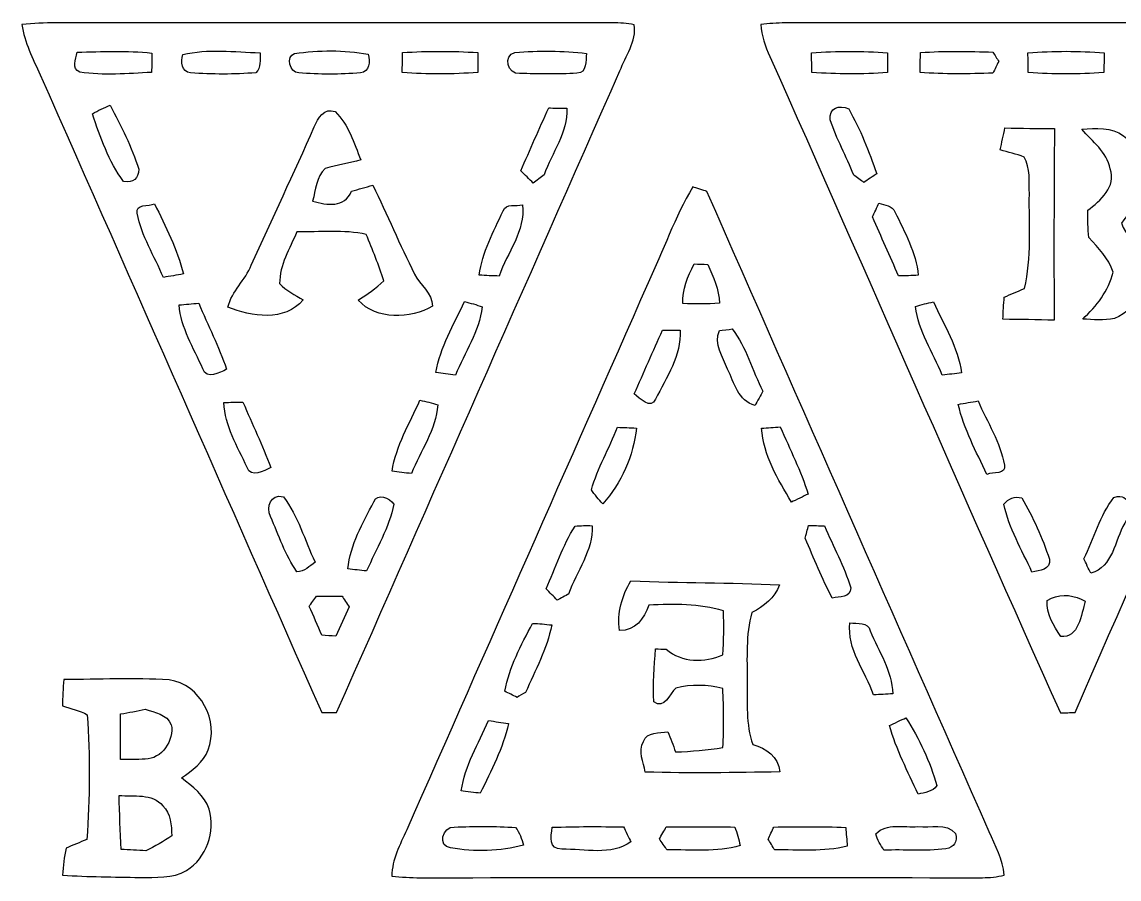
# Model space of a CAD drawing. Header units: centimetres. Extents: x -10.2 to 10.2, y -13.4 to 13.3.
# Drawn here: x -10.16 to -2.3, y 7.19 to 13.33 of the extents above; entities that cross this region are included whole.
import ezdxf

# ---------------------------------------------------------------- set-up
doc = ezdxf.new("R2010")
doc.units = ezdxf.units.CM
doc.header["$MEASUREMENT"] = 0
doc.layers.add('Camada 1', color=7, linetype='Continuous')

msp = doc.modelspace()

# ---------------------------------------------------------------- linework, layer by layer
at = {"layer": 'Camada 1', "color": 156}
for points, knots in [([(-10.15506, 13.31312), (-9.99278, 13.33146), (-9.82909, 13.32335), (-9.66611, 13.32476), (-9.66611, 13.32476), (-8.41974, 13.32512), (-7.17373, 13.32335), (-5.92737, 13.32547), (-5.92737, 13.32547), (-5.8755, 13.32476), (-5.82295, 13.32264), (-5.77179, 13.31136), (-5.77179, 13.31136), (-5.75415, 13.19106), (-5.83352, 13.0877), (-5.8748, 12.98081), (-5.8748, 12.98081), (-6.55109, 11.44869), (-7.22629, 9.91622), (-7.90257, 8.38411), (-7.90257, 8.38411), (-7.92938, 8.38411), (-7.9823, 8.38411), (-8.00911, 8.38411), (-8.00911, 8.38411), (-8.68151, 9.90635), (-9.35143, 11.42964), (-10.02382, 12.95187), (-10.02382, 12.95187), (-10.07638, 13.06865), (-10.13777, 13.18436), (-10.15506, 13.31312)], [0, 0, 0, 0, 0.1111111, 0.1111111, 0.1111111, 0.1111111, 0.2222222, 0.2222222, 0.2222222, 0.2222222, 0.3333333, 0.3333333, 0.3333333, 0.3333333, 0.4444444, 0.4444444, 0.4444444, 0.4444444, 0.5555556, 0.5555556, 0.5555556, 0.5555556, 0.6666667, 0.6666667, 0.6666667, 0.6666667, 0.7777778, 0.7777778, 0.7777778, 0.7777778, 1, 1, 1, 1]), ([(-4.86692, 13.31418), (-4.80835, 13.31912), (-4.74944, 13.3237), (-4.69018, 13.32441), (-4.69018, 13.32441), (-3.34997, 13.32476), (-2.00978, 13.32441), (-0.66957, 13.32476), (-0.66957, 13.32476), (-0.60254, 13.32441), (-0.53586, 13.31806), (-0.46955, 13.30995), (-0.46955, 13.30995), (-0.5154, 13.12298), (-0.60819, 12.95293), (-0.68367, 12.7769), (-0.68367, 12.7769), (-1.32467, 11.31181), (-1.97801, 9.85202), (-2.61584, 8.38552), (-2.61584, 8.38552), (-2.65148, 8.38411), (-2.68639, 8.3827), (-2.72167, 8.38129), (-2.72167, 8.38129), (-3.42159, 9.94515), (-4.10491, 11.51678), (-4.80024, 13.08276), (-4.80024, 13.08276), (-4.83588, 13.15543), (-4.8588, 13.2334), (-4.86692, 13.31418)], [0, 0, 0, 0, 0.1111111, 0.1111111, 0.1111111, 0.1111111, 0.2222222, 0.2222222, 0.2222222, 0.2222222, 0.3333333, 0.3333333, 0.3333333, 0.3333333, 0.4444444, 0.4444444, 0.4444444, 0.4444444, 0.5555556, 0.5555556, 0.5555556, 0.5555556, 0.6666667, 0.6666667, 0.6666667, 0.6666667, 0.7777778, 0.7777778, 0.7777778, 0.7777778, 1, 1, 1, 1]), ([(-9.76029, 13.1138), (-9.76029, 13.1138), (-9.76029, 13.1138), (-9.76029, 13.1138), (-9.76029, 13.1138), (-9.7677, 13.063), (-9.80404, 12.9995), (-9.74055, 12.97057), (-9.74055, 12.97057), (-9.57121, 12.94729), (-9.39764, 12.96069), (-9.22725, 12.97022), (-9.22725, 12.97022), (-9.22584, 13.01644), (-9.22513, 13.06265), (-9.22478, 13.10852), (-9.22478, 13.10852), (-9.40293, 13.1265), (-9.58215, 13.1205), (-9.76029, 13.1138)], [0, 0, 0, 0, 0.1666667, 0.1666667, 0.1666667, 0.1666667, 0.3333333, 0.3333333, 0.3333333, 0.3333333, 0.5, 0.5, 0.5, 0.5, 0.6666667, 0.6666667, 0.6666667, 0.6666667, 1, 1, 1, 1]), ([(-9.00429, 13.09793), (-9.00429, 13.09793), (-9.00429, 13.09793), (-9.00429, 13.09793), (-9.00429, 13.09793), (-9.0177, 13.04643), (-9.01276, 12.97375), (-8.94749, 12.96634), (-8.94749, 12.96634), (-8.79228, 12.95576), (-8.63529, 12.9547), (-8.48006, 12.96775), (-8.48006, 12.96775), (-8.43879, 13.00444), (-8.45396, 13.06159), (-8.45008, 13.10993), (-8.45008, 13.10993), (-8.63388, 13.11627), (-8.82368, 13.14097), (-9.00429, 13.09793)], [0, 0, 0, 0, 0.1666667, 0.1666667, 0.1666667, 0.1666667, 0.3333333, 0.3333333, 0.3333333, 0.3333333, 0.5, 0.5, 0.5, 0.5, 0.6666667, 0.6666667, 0.6666667, 0.6666667, 1, 1, 1, 1]), ([(-8.20384, 13.10498), (-8.20384, 13.10498), (-8.20384, 13.10498), (-8.20384, 13.10498), (-8.20384, 13.10498), (-8.26523, 13.08593), (-8.24089, 12.96882), (-8.1735, 12.96599), (-8.1735, 12.96599), (-8.02675, 12.95541), (-7.87788, 12.9547), (-7.73112, 12.96599), (-7.73112, 12.96599), (-7.66514, 12.97446), (-7.66268, 13.04819), (-7.67715, 13.0997), (-7.67715, 13.0997), (-7.84895, 13.13215), (-8.03168, 13.12967), (-8.20384, 13.10498)], [0, 0, 0, 0, 0.1666667, 0.1666667, 0.1666667, 0.1666667, 0.3333333, 0.3333333, 0.3333333, 0.3333333, 0.5, 0.5, 0.5, 0.5, 0.6666667, 0.6666667, 0.6666667, 0.6666667, 1, 1, 1, 1]), ([(-7.42984, 13.11204), (-7.42984, 13.11204), (-7.42984, 13.11204), (-7.42984, 13.11204), (-7.42984, 13.11204), (-7.43126, 13.06442), (-7.43232, 13.01679), (-7.43232, 12.96916), (-7.43232, 12.96916), (-7.25204, 12.95576), (-7.07107, 12.95611), (-6.89081, 12.96951), (-6.89081, 12.96951), (-6.89081, 13.01679), (-6.89151, 13.06442), (-6.89256, 13.11204), (-6.89256, 13.11204), (-7.07143, 13.12333), (-7.25099, 13.12368), (-7.42984, 13.11204)], [0, 0, 0, 0, 0.1666667, 0.1666667, 0.1666667, 0.1666667, 0.3333333, 0.3333333, 0.3333333, 0.3333333, 0.5, 0.5, 0.5, 0.5, 0.6666667, 0.6666667, 0.6666667, 0.6666667, 1, 1, 1, 1]), ([(-6.59306, 12.96281), (-6.59306, 12.96281), (-6.59306, 12.96281), (-6.59306, 12.96281), (-6.59306, 12.96281), (-6.45617, 12.95823), (-6.31895, 12.95576), (-6.18243, 12.96458), (-6.18243, 12.96458), (-6.10551, 12.96458), (-6.12315, 13.05418), (-6.11258, 13.10569), (-6.11258, 13.10569), (-6.28297, 13.12509), (-6.45583, 13.12615), (-6.62622, 13.11345), (-6.62622, 13.11345), (-6.71583, 13.09511), (-6.67843, 12.9487), (-6.59306, 12.96281)], [0, 0, 0, 0, 0.1666667, 0.1666667, 0.1666667, 0.1666667, 0.3333333, 0.3333333, 0.3333333, 0.3333333, 0.5, 0.5, 0.5, 0.5, 0.6666667, 0.6666667, 0.6666667, 0.6666667, 1, 1, 1, 1]), ([(-4.50249, 13.11027), (-4.50249, 13.11027), (-4.50249, 13.11027), (-4.50249, 13.11027), (-4.50249, 13.11027), (-4.50249, 13.06371), (-4.50179, 13.01714), (-4.50003, 12.97022), (-4.50003, 12.97022), (-4.32011, 12.95576), (-4.13878, 12.95576), (-3.95851, 12.96916), (-3.95851, 12.96916), (-3.95781, 13.01644), (-3.95781, 13.06336), (-3.95817, 13.11062), (-3.95817, 13.11062), (-4.13914, 13.12368), (-4.32152, 13.12474), (-4.50249, 13.11027)], [0, 0, 0, 0, 0.1666667, 0.1666667, 0.1666667, 0.1666667, 0.3333333, 0.3333333, 0.3333333, 0.3333333, 0.5, 0.5, 0.5, 0.5, 0.6666667, 0.6666667, 0.6666667, 0.6666667, 1, 1, 1, 1]), ([(-3.72285, 13.11239), (-3.72285, 13.11239), (-3.72285, 13.11239), (-3.72285, 13.11239), (-3.72285, 13.11239), (-3.72463, 13.06476), (-3.72568, 13.01714), (-3.72604, 12.96951), (-3.72604, 12.96951), (-3.55282, 12.95505), (-3.37819, 12.95929), (-3.20462, 12.96458), (-3.20462, 12.96458), (-3.19088, 12.99245), (-3.17712, 13.02066), (-3.16301, 13.04854), (-3.16301, 13.04854), (-3.17324, 13.06547), (-3.19405, 13.09863), (-3.20428, 13.11557), (-3.20428, 13.11557), (-3.37714, 13.12121), (-3.55035, 13.12368), (-3.72285, 13.11239)], [0, 0, 0, 0, 0.1428571, 0.1428571, 0.1428571, 0.1428571, 0.2857143, 0.2857143, 0.2857143, 0.2857143, 0.4285714, 0.4285714, 0.4285714, 0.4285714, 0.5714286, 0.5714286, 0.5714286, 0.5714286, 0.7142857, 0.7142857, 0.7142857, 0.7142857, 1, 1, 1, 1]), ([(-2.95346, 13.10993), (-2.95346, 13.10993), (-2.95346, 13.10993), (-2.95346, 13.10993), (-2.95346, 13.10993), (-2.95346, 13.06265), (-2.95275, 13.01573), (-2.95098, 12.96882), (-2.95098, 12.96882), (-2.77176, 12.95611), (-2.59115, 12.95611), (-2.41158, 12.96916), (-2.41158, 12.96916), (-2.40982, 13.01573), (-2.40841, 13.06265), (-2.4077, 13.10922), (-2.4077, 13.10922), (-2.58903, 13.12509), (-2.77176, 13.12439), (-2.95346, 13.10993)], [0, 0, 0, 0, 0.1666667, 0.1666667, 0.1666667, 0.1666667, 0.3333333, 0.3333333, 0.3333333, 0.3333333, 0.5, 0.5, 0.5, 0.5, 0.6666667, 0.6666667, 0.6666667, 0.6666667, 1, 1, 1, 1]), ([(-9.65059, 12.67283), (-9.65059, 12.67283), (-9.65059, 12.67283), (-9.65059, 12.67283), (-9.65059, 12.67283), (-9.59485, 12.50491), (-9.53381, 12.33205), (-9.42798, 12.18882), (-9.42798, 12.18882), (-9.35707, 12.17894), (-9.32074, 12.20787), (-9.31897, 12.27596), (-9.31897, 12.27596), (-9.36837, 12.43612), (-9.44668, 12.58605), (-9.52287, 12.73492), (-9.52287, 12.73492), (-9.56662, 12.71693), (-9.61036, 12.69787), (-9.65059, 12.67283)], [0, 0, 0, 0, 0.1666667, 0.1666667, 0.1666667, 0.1666667, 0.3333333, 0.3333333, 0.3333333, 0.3333333, 0.5, 0.5, 0.5, 0.5, 0.6666667, 0.6666667, 0.6666667, 0.6666667, 1, 1, 1, 1]), ([(-4.36845, 12.63015), (-4.36845, 12.63015), (-4.36845, 12.63015), (-4.36845, 12.63015), (-4.36845, 12.63015), (-4.32469, 12.49362), (-4.25309, 12.36768), (-4.20088, 12.23433), (-4.20088, 12.23433), (-4.18287, 12.22127), (-4.14689, 12.19517), (-4.12891, 12.18212), (-4.12891, 12.18212), (-4.10562, 12.19764), (-4.0594, 12.22833), (-4.03613, 12.24386), (-4.03613, 12.24386), (-4.09046, 12.4033), (-4.15395, 12.56065), (-4.2365, 12.70811), (-4.2365, 12.70811), (-4.30459, 12.74056), (-4.38043, 12.71587), (-4.36845, 12.63015)], [0, 0, 0, 0, 0.1428571, 0.1428571, 0.1428571, 0.1428571, 0.2857143, 0.2857143, 0.2857143, 0.2857143, 0.4285714, 0.4285714, 0.4285714, 0.4285714, 0.5714286, 0.5714286, 0.5714286, 0.5714286, 0.7142857, 0.7142857, 0.7142857, 0.7142857, 1, 1, 1, 1]), ([(-8.06203, 12.58076), (-8.06203, 12.58076), (-8.06203, 12.58076), (-8.06203, 12.58076), (-8.06203, 12.58076), (-8.20878, 12.24915), (-8.36224, 11.92), (-8.51323, 11.59016), (-8.51323, 11.59016), (-8.55591, 11.48185), (-8.65258, 11.40283), (-8.68115, 11.28853), (-8.68115, 11.28853), (-8.51217, 11.21974), (-8.27405, 11.18164), (-8.14246, 11.34004), (-8.14246, 11.34004), (-8.19961, 11.37708), (-8.26452, 11.40566), (-8.31074, 11.45716), (-8.31074, 11.45716), (-8.31109, 11.59051), (-8.23736, 11.70763), (-8.18727, 11.82687), (-8.18727, 11.82687), (-8.02145, 11.82652), (-7.85318, 11.84416), (-7.68984, 11.80923), (-7.68984, 11.80923), (-7.6454, 11.69951), (-7.6006, 11.5898), (-7.56567, 11.47657), (-7.56567, 11.47657), (-7.6207, 11.42294), (-7.68314, 11.37814), (-7.74912, 11.33897), (-7.74912, 11.33897), (-7.61683, 11.19363), (-7.37481, 11.20245), (-7.21571, 11.29629), (-7.21571, 11.29629), (-7.21642, 11.39048), (-7.30956, 11.44481), (-7.34518, 11.5256), (-7.34518, 11.5256), (-7.4496, 11.7355), (-7.54062, 11.95175), (-7.64363, 12.16201), (-7.64363, 12.16201), (-7.69443, 12.1479), (-7.74488, 12.13343), (-7.79497, 12.11862), (-7.79497, 12.11862), (-7.84754, 11.99902), (-7.96959, 12.01701), (-8.07402, 12.04841), (-8.07402, 12.04841), (-8.05179, 12.12708), (-8.04862, 12.22445), (-7.98371, 12.28124), (-7.98371, 12.28124), (-7.9001, 12.30595), (-7.81402, 12.32076), (-7.72936, 12.34298), (-7.72936, 12.34298), (-7.7784, 12.46328), (-7.81614, 12.59699), (-7.91316, 12.6887), (-7.91316, 12.6887), (-7.99112, 12.72046), (-8.03663, 12.63967), (-8.06203, 12.58076)], [0, 0, 0, 0, 0.0526316, 0.0526316, 0.0526316, 0.0526316, 0.1052632, 0.1052632, 0.1052632, 0.1052632, 0.1578947, 0.1578947, 0.1578947, 0.1578947, 0.2105263, 0.2105263, 0.2105263, 0.2105263, 0.2631579, 0.2631579, 0.2631579, 0.2631579, 0.3157895, 0.3157895, 0.3157895, 0.3157895, 0.3684211, 0.3684211, 0.3684211, 0.3684211, 0.4210526, 0.4210526, 0.4210526, 0.4210526, 0.4736842, 0.4736842, 0.4736842, 0.4736842, 0.5263158, 0.5263158, 0.5263158, 0.5263158, 0.5789474, 0.5789474, 0.5789474, 0.5789474, 0.6315789, 0.6315789, 0.6315789, 0.6315789, 0.6842105, 0.6842105, 0.6842105, 0.6842105, 0.7368421, 0.7368421, 0.7368421, 0.7368421, 0.7894737, 0.7894737, 0.7894737, 0.7894737, 0.8421053, 0.8421053, 0.8421053, 0.8421053, 0.8947368, 0.8947368, 0.8947368, 0.8947368, 1, 1, 1, 1]), ([(-6.38457, 12.71551), (-6.38457, 12.71551), (-6.38457, 12.71551), (-6.38457, 12.71551), (-6.38457, 12.71551), (-6.45125, 12.56523), (-6.52003, 12.41601), (-6.58318, 12.26431), (-6.58318, 12.26431), (-6.55425, 12.23504), (-6.52463, 12.20611), (-6.49464, 12.17753), (-6.49464, 12.17753), (-6.47522, 12.19234), (-6.43678, 12.22127), (-6.41738, 12.2361), (-6.41738, 12.2361), (-6.36057, 12.39379), (-6.24874, 12.53877), (-6.25369, 12.71269), (-6.25369, 12.71269), (-6.2865, 12.7134), (-6.35175, 12.71481), (-6.38457, 12.71551)], [0, 0, 0, 0, 0.1428571, 0.1428571, 0.1428571, 0.1428571, 0.2857143, 0.2857143, 0.2857143, 0.2857143, 0.4285714, 0.4285714, 0.4285714, 0.4285714, 0.5714286, 0.5714286, 0.5714286, 0.5714286, 0.7142857, 0.7142857, 0.7142857, 0.7142857, 1, 1, 1, 1]), ([(-3.15207, 12.41424), (-3.15207, 12.41424), (-3.15207, 12.41424), (-3.15207, 12.41424), (-3.15207, 12.41424), (-3.09491, 12.39766), (-3.03635, 12.38603), (-2.98131, 12.36345), (-2.98131, 12.36345), (-2.9337, 12.28407), (-2.94674, 12.18776), (-2.94357, 12.09957), (-2.94357, 12.09957), (-2.9471, 11.87379), (-2.92452, 11.64343), (-2.97921, 11.42153), (-2.97921, 11.42153), (-3.02753, 11.40106), (-3.07552, 11.38025), (-3.12349, 11.3605), (-3.12349, 11.3605), (-3.12773, 11.30723), (-3.13055, 11.25431), (-3.13265, 11.20104), (-3.13265, 11.20104), (-3.01059, 11.19963), (-2.88819, 11.19963), (-2.76577, 11.19434), (-2.76577, 11.19434), (-2.76895, 11.65225), (-2.76718, 12.11015), (-2.76401, 12.5677), (-2.76401, 12.5677), (-2.8822, 12.56665), (-3.00036, 12.56982), (-3.1182, 12.57264), (-3.1182, 12.57264), (-3.12985, 12.51972), (-3.14113, 12.46716), (-3.15207, 12.41424)], [0, 0, 0, 0, 0.0909091, 0.0909091, 0.0909091, 0.0909091, 0.1818182, 0.1818182, 0.1818182, 0.1818182, 0.2727273, 0.2727273, 0.2727273, 0.2727273, 0.3636364, 0.3636364, 0.3636364, 0.3636364, 0.4545455, 0.4545455, 0.4545455, 0.4545455, 0.5454545, 0.5454545, 0.5454545, 0.5454545, 0.6363636, 0.6363636, 0.6363636, 0.6363636, 0.7272727, 0.7272727, 0.7272727, 0.7272727, 0.8181818, 0.8181818, 0.8181818, 0.8181818, 1, 1, 1, 1]), ([(-2.56857, 12.56382), (-2.56857, 12.56382), (-2.56857, 12.56382), (-2.56857, 12.56382), (-2.56857, 12.56382), (-2.49344, 12.47457), (-2.38865, 12.40049), (-2.36466, 12.27878), (-2.36466, 12.27878), (-2.31951, 12.15248), (-2.43592, 12.05052), (-2.52518, 11.98209), (-2.52518, 11.98209), (-2.52411, 11.91683), (-2.52659, 11.85121), (-2.51812, 11.7863), (-2.51812, 11.7863), (-2.44722, 11.71398), (-2.37737, 11.63813), (-2.34385, 11.53971), (-2.34385, 11.53971), (-2.37771, 11.40495), (-2.46133, 11.29523), (-2.56187, 11.20281), (-2.56187, 11.20281), (-2.48637, 11.20034), (-2.40911, 11.19011), (-2.33432, 11.20668), (-2.33432, 11.20668), (-2.1583, 11.27618), (-2.06833, 11.49702), (-2.1343, 11.67236), (-2.1343, 11.67236), (-2.1717, 11.75314), (-2.25953, 11.80253), (-2.28389, 11.88966), (-2.28389, 11.88966), (-2.23943, 11.95598), (-2.1791, 12.01067), (-2.13995, 12.08051), (-2.13995, 12.08051), (-2.07327, 12.23151), (-2.12936, 12.42624), (-2.27083, 12.51443), (-2.27083, 12.51443), (-2.35549, 12.58111), (-2.46839, 12.56841), (-2.56857, 12.56382)], [0, 0, 0, 0, 0.0769231, 0.0769231, 0.0769231, 0.0769231, 0.1538462, 0.1538462, 0.1538462, 0.1538462, 0.2307692, 0.2307692, 0.2307692, 0.2307692, 0.3076923, 0.3076923, 0.3076923, 0.3076923, 0.3846154, 0.3846154, 0.3846154, 0.3846154, 0.4615385, 0.4615385, 0.4615385, 0.4615385, 0.5384615, 0.5384615, 0.5384615, 0.5384615, 0.6153846, 0.6153846, 0.6153846, 0.6153846, 0.6923077, 0.6923077, 0.6923077, 0.6923077, 0.7692308, 0.7692308, 0.7692308, 0.7692308, 0.8461538, 0.8461538, 0.8461538, 0.8461538, 1, 1, 1, 1]), ([(-5.67231, 11.46245), (-5.56541, 11.69105), (-5.48145, 11.93094), (-5.35374, 12.14931), (-5.35374, 12.14931), (-5.32835, 12.14119), (-5.27719, 12.12497), (-5.2518, 12.11721), (-5.2518, 12.11721), (-4.58116, 10.58686), (-3.90418, 9.05933), (-3.23108, 7.53039), (-3.23108, 7.53039), (-3.18876, 7.42984), (-3.13124, 7.33178), (-3.12313, 7.22029), (-3.12313, 7.22029), (-3.17429, 7.20653), (-3.22721, 7.2016), (-3.27978, 7.20124), (-3.27978, 7.20124), (-4.62104, 7.20195), (-5.96229, 7.20195), (-7.30355, 7.20124), (-7.30355, 7.20124), (-7.37164, 7.20124), (-7.43937, 7.20548), (-7.50675, 7.21218), (-7.50675, 7.21218), (-7.50746, 7.33178), (-7.44748, 7.43761), (-7.40092, 7.54415), (-7.40092, 7.54415), (-6.82412, 8.85013), (-6.24804, 10.15612), (-5.67231, 11.46245)], [0, 0, 0, 0, 0.1, 0.1, 0.1, 0.1, 0.2, 0.2, 0.2, 0.2, 0.3, 0.3, 0.3, 0.3, 0.4, 0.4, 0.4, 0.4, 0.5, 0.5, 0.5, 0.5, 0.6, 0.6, 0.6, 0.6, 0.7, 0.7, 0.7, 0.7, 0.8, 0.8, 0.8, 0.8, 1, 1, 1, 1]), ([(-9.3292, 11.96057), (-9.3292, 11.96057), (-9.3292, 11.96057), (-9.3292, 11.96057), (-9.3292, 11.96057), (-9.30133, 11.79829), (-9.20537, 11.65365), (-9.14293, 11.50161), (-9.14293, 11.50161), (-9.09532, 11.50902), (-9.04733, 11.51713), (-8.99971, 11.52595), (-8.99971, 11.52595), (-9.04134, 11.70375), (-9.12741, 11.86602), (-9.20608, 12.02901), (-9.20608, 12.02901), (-9.24666, 12.00819), (-9.34507, 12.03078), (-9.3292, 11.96057)], [0, 0, 0, 0, 0.1666667, 0.1666667, 0.1666667, 0.1666667, 0.3333333, 0.3333333, 0.3333333, 0.3333333, 0.5, 0.5, 0.5, 0.5, 0.6666667, 0.6666667, 0.6666667, 0.6666667, 1, 1, 1, 1]), ([(-6.71089, 11.97715), (-6.71089, 11.97715), (-6.71089, 11.97715), (-6.71089, 11.97715), (-6.71089, 11.97715), (-6.78003, 11.8297), (-6.86011, 11.68152), (-6.88128, 11.51784), (-6.88128, 11.51784), (-6.83401, 11.51466), (-6.78638, 11.5122), (-6.73876, 11.51113), (-6.73876, 11.51113), (-6.6816, 11.67977), (-6.54967, 11.83428), (-6.57189, 12.02125), (-6.57189, 12.02125), (-6.61775, 12.0089), (-6.69042, 12.0343), (-6.71089, 11.97715)], [0, 0, 0, 0, 0.1666667, 0.1666667, 0.1666667, 0.1666667, 0.3333333, 0.3333333, 0.3333333, 0.3333333, 0.5, 0.5, 0.5, 0.5, 0.6666667, 0.6666667, 0.6666667, 0.6666667, 1, 1, 1, 1]), ([(-4.02096, 12.03395), (-4.02096, 12.03395), (-4.02096, 12.03395), (-4.02096, 12.03395), (-4.02096, 12.03395), (-4.03224, 12.0089), (-4.05518, 11.95916), (-4.06681, 11.93411), (-4.06681, 11.93411), (-4.00332, 11.79371), (-3.94194, 11.65225), (-3.87984, 11.51149), (-3.87984, 11.51149), (-3.83292, 11.5122), (-3.786, 11.51431), (-3.73873, 11.51678), (-3.73873, 11.51678), (-3.75567, 11.67941), (-3.8354, 11.82546), (-3.9056, 11.9701), (-3.9056, 11.9701), (-3.9236, 12.01842), (-3.98039, 12.01737), (-4.02096, 12.03395)], [0, 0, 0, 0, 0.1428571, 0.1428571, 0.1428571, 0.1428571, 0.2857143, 0.2857143, 0.2857143, 0.2857143, 0.4285714, 0.4285714, 0.4285714, 0.4285714, 0.5714286, 0.5714286, 0.5714286, 0.5714286, 0.7142857, 0.7142857, 0.7142857, 0.7142857, 1, 1, 1, 1]), ([(-5.34423, 11.59756), (-5.34423, 11.59756), (-5.34423, 11.59756), (-5.34423, 11.59756), (-5.34423, 11.59756), (-5.38726, 11.50831), (-5.4289, 11.41552), (-5.4243, 11.31428), (-5.4243, 11.31428), (-5.33717, 11.30969), (-5.24932, 11.3104), (-5.1622, 11.31605), (-5.1622, 11.31605), (-5.16395, 11.41518), (-5.20629, 11.50549), (-5.24581, 11.59403), (-5.24581, 11.59403), (-5.27861, 11.59544), (-5.31142, 11.59651), (-5.34423, 11.59756)], [0, 0, 0, 0, 0.1666667, 0.1666667, 0.1666667, 0.1666667, 0.3333333, 0.3333333, 0.3333333, 0.3333333, 0.5, 0.5, 0.5, 0.5, 0.6666667, 0.6666667, 0.6666667, 0.6666667, 1, 1, 1, 1]), ([(-9.0304, 11.30405), (-9.0304, 11.30405), (-9.0304, 11.30405), (-9.0304, 11.30405), (-9.0304, 11.30405), (-9.01594, 11.13931), (-8.92633, 10.99502), (-8.86071, 10.84721), (-8.86071, 10.84721), (-8.8339, 10.76748), (-8.73971, 10.81651), (-8.69033, 10.84403), (-8.69033, 10.84403), (-8.74571, 11.00596), (-8.82332, 11.15836), (-8.88964, 11.3157), (-8.88964, 11.3157), (-8.93692, 11.31287), (-8.98383, 11.30864), (-9.0304, 11.30405)], [0, 0, 0, 0, 0.1666667, 0.1666667, 0.1666667, 0.1666667, 0.3333333, 0.3333333, 0.3333333, 0.3333333, 0.5, 0.5, 0.5, 0.5, 0.6666667, 0.6666667, 0.6666667, 0.6666667, 1, 1, 1, 1]), ([(-6.98712, 11.32874), (-6.98712, 11.32874), (-6.98712, 11.32874), (-6.98712, 11.32874), (-6.98712, 11.32874), (-7.06402, 11.16365), (-7.16033, 11.00242), (-7.19172, 10.8204), (-7.19172, 10.8204), (-7.1455, 10.81334), (-7.0986, 10.80664), (-7.05202, 10.80099), (-7.05202, 10.80099), (-6.9857, 10.96186), (-6.88092, 11.11462), (-6.85977, 11.28994), (-6.85977, 11.28994), (-6.90138, 11.30582), (-6.94443, 11.31711), (-6.98712, 11.32874)], [0, 0, 0, 0, 0.1666667, 0.1666667, 0.1666667, 0.1666667, 0.3333333, 0.3333333, 0.3333333, 0.3333333, 0.5, 0.5, 0.5, 0.5, 0.6666667, 0.6666667, 0.6666667, 0.6666667, 1, 1, 1, 1]), ([(-3.75778, 11.29347), (-3.75778, 11.29347), (-3.75778, 11.29347), (-3.75778, 11.29347), (-3.75778, 11.29347), (-3.73944, 11.11673), (-3.63466, 10.96327), (-3.56658, 10.80205), (-3.56658, 10.80205), (-3.52071, 10.80629), (-3.47451, 10.81158), (-3.42864, 10.81758), (-3.42864, 10.81758), (-3.4551, 11.00032), (-3.55458, 11.16083), (-3.63078, 11.32628), (-3.63078, 11.32628), (-3.67347, 11.3164), (-3.71651, 11.30723), (-3.75778, 11.29347)], [0, 0, 0, 0, 0.1666667, 0.1666667, 0.1666667, 0.1666667, 0.3333333, 0.3333333, 0.3333333, 0.3333333, 0.5, 0.5, 0.5, 0.5, 0.6666667, 0.6666667, 0.6666667, 0.6666667, 1, 1, 1, 1]), ([(-5.77144, 10.66765), (-5.77144, 10.66765), (-5.77144, 10.66765), (-5.77144, 10.66765), (-5.77144, 10.66765), (-5.73651, 10.63519), (-5.6515, 10.55193), (-5.61974, 10.62813), (-5.61974, 10.62813), (-5.54177, 10.7837), (-5.43524, 10.94245), (-5.44264, 11.12379), (-5.44264, 11.12379), (-5.47441, 11.12379), (-5.5379, 11.12379), (-5.5693, 11.12414), (-5.5693, 11.12414), (-5.63738, 10.97209), (-5.70442, 10.81969), (-5.77144, 10.66765)], [0, 0, 0, 0, 0.1666667, 0.1666667, 0.1666667, 0.1666667, 0.3333333, 0.3333333, 0.3333333, 0.3333333, 0.5, 0.5, 0.5, 0.5, 0.6666667, 0.6666667, 0.6666667, 0.6666667, 1, 1, 1, 1]), ([(-5.10363, 10.84438), (-5.10363, 10.84438), (-5.10363, 10.84438), (-5.10363, 10.84438), (-5.10363, 10.84438), (-5.05566, 10.74596), (-5.0292, 10.61649), (-4.90643, 10.58474), (-4.90643, 10.58474), (-4.89267, 10.61014), (-4.86516, 10.66094), (-4.8514, 10.68634), (-4.8514, 10.68634), (-4.9269, 10.8338), (-4.96746, 11.00137), (-5.07188, 11.1319), (-5.07188, 11.1319), (-5.09447, 11.12908), (-5.13961, 11.12343), (-5.1622, 11.12061), (-5.1622, 11.12061), (-5.20488, 11.0243), (-5.13749, 10.93187), (-5.10363, 10.84438)], [0, 0, 0, 0, 0.1428571, 0.1428571, 0.1428571, 0.1428571, 0.2857143, 0.2857143, 0.2857143, 0.2857143, 0.4285714, 0.4285714, 0.4285714, 0.4285714, 0.5714286, 0.5714286, 0.5714286, 0.5714286, 0.7142857, 0.7142857, 0.7142857, 0.7142857, 1, 1, 1, 1]), ([(-8.71007, 10.6052), (-8.71007, 10.6052), (-8.71007, 10.6052), (-8.71007, 10.6052), (-8.71007, 10.6052), (-8.70373, 10.43727), (-8.61095, 10.29017), (-8.54392, 10.14059), (-8.54392, 10.14059), (-8.51746, 10.06157), (-8.42186, 10.11484), (-8.37318, 10.13988), (-8.37318, 10.13988), (-8.43386, 10.29828), (-8.50582, 10.45174), (-8.5732, 10.60731), (-8.5732, 10.60731), (-8.61907, 10.60731), (-8.66457, 10.60661), (-8.71007, 10.6052)], [0, 0, 0, 0, 0.1666667, 0.1666667, 0.1666667, 0.1666667, 0.3333333, 0.3333333, 0.3333333, 0.3333333, 0.5, 0.5, 0.5, 0.5, 0.6666667, 0.6666667, 0.6666667, 0.6666667, 1, 1, 1, 1]), ([(-7.30566, 10.62143), (-7.30566, 10.62143), (-7.30566, 10.62143), (-7.30566, 10.62143), (-7.30566, 10.62143), (-7.38046, 10.45598), (-7.47606, 10.29545), (-7.50605, 10.11378), (-7.50605, 10.11378), (-7.45949, 10.10743), (-7.41291, 10.10143), (-7.36635, 10.09614), (-7.36635, 10.09614), (-7.30179, 10.25877), (-7.19172, 10.41118), (-7.17797, 10.58897), (-7.17797, 10.58897), (-7.21959, 10.60273), (-7.26298, 10.61155), (-7.30566, 10.62143)], [0, 0, 0, 0, 0.1666667, 0.1666667, 0.1666667, 0.1666667, 0.3333333, 0.3333333, 0.3333333, 0.3333333, 0.5, 0.5, 0.5, 0.5, 0.6666667, 0.6666667, 0.6666667, 0.6666667, 1, 1, 1, 1]), ([(-3.45298, 10.5918), (-3.45298, 10.5918), (-3.45298, 10.5918), (-3.45298, 10.5918), (-3.45298, 10.5918), (-3.41136, 10.4147), (-3.32458, 10.25348), (-3.24731, 10.09015), (-3.24731, 10.09015), (-3.20745, 10.11132), (-3.10479, 10.08626), (-3.12173, 10.15646), (-3.12173, 10.15646), (-3.15066, 10.31945), (-3.2452, 10.4648), (-3.31082, 10.61613), (-3.31082, 10.61613), (-3.35845, 10.60873), (-3.40606, 10.60061), (-3.45298, 10.5918)], [0, 0, 0, 0, 0.1666667, 0.1666667, 0.1666667, 0.1666667, 0.3333333, 0.3333333, 0.3333333, 0.3333333, 0.5, 0.5, 0.5, 0.5, 0.6666667, 0.6666667, 0.6666667, 0.6666667, 1, 1, 1, 1]), ([(-5.89104, 10.4274), (-5.89104, 10.4274), (-5.89104, 10.4274), (-5.89104, 10.4274), (-5.89104, 10.4274), (-5.95136, 10.27747), (-6.03355, 10.13601), (-6.07905, 9.98043), (-6.07905, 9.98043), (-6.05437, 9.94445), (-6.02721, 9.91058), (-5.99722, 9.87883), (-5.99722, 9.87883), (-5.86527, 10.02665), (-5.77497, 10.2249), (-5.75697, 10.42211), (-5.75697, 10.42211), (-5.80178, 10.42458), (-5.84624, 10.42634), (-5.89104, 10.4274)], [0, 0, 0, 0, 0.1666667, 0.1666667, 0.1666667, 0.1666667, 0.3333333, 0.3333333, 0.3333333, 0.3333333, 0.5, 0.5, 0.5, 0.5, 0.6666667, 0.6666667, 0.6666667, 0.6666667, 1, 1, 1, 1]), ([(-4.86056, 10.4207), (-4.86056, 10.4207), (-4.86056, 10.4207), (-4.86056, 10.4207), (-4.86056, 10.4207), (-4.84928, 10.22737), (-4.74169, 10.05487), (-4.64643, 9.89153), (-4.64643, 9.89153), (-4.6168, 9.90564), (-4.55753, 9.93422), (-4.5279, 9.94868), (-4.5279, 9.94868), (-4.57729, 10.11555), (-4.65771, 10.27077), (-4.72687, 10.42987), (-4.72687, 10.42987), (-4.77166, 10.4274), (-4.81612, 10.42458), (-4.86056, 10.4207)], [0, 0, 0, 0, 0.1666667, 0.1666667, 0.1666667, 0.1666667, 0.3333333, 0.3333333, 0.3333333, 0.3333333, 0.5, 0.5, 0.5, 0.5, 0.6666667, 0.6666667, 0.6666667, 0.6666667, 1, 1, 1, 1]), ([(-8.37494, 9.78746), (-8.37494, 9.78746), (-8.37494, 9.78746), (-8.37494, 9.78746), (-8.37494, 9.78746), (-8.31779, 9.65376), (-8.27016, 9.513), (-8.1862, 9.3927), (-8.1862, 9.3927), (-8.13329, 9.39376), (-8.09589, 9.43186), (-8.05673, 9.4622), (-8.05673, 9.4622), (-8.13258, 9.61743), (-8.17562, 9.7924), (-8.28357, 9.92963), (-8.28357, 9.92963), (-8.37529, 9.95397), (-8.41021, 9.85696), (-8.37494, 9.78746)], [0, 0, 0, 0, 0.1666667, 0.1666667, 0.1666667, 0.1666667, 0.3333333, 0.3333333, 0.3333333, 0.3333333, 0.5, 0.5, 0.5, 0.5, 0.6666667, 0.6666667, 0.6666667, 0.6666667, 1, 1, 1, 1]), ([(-7.63693, 9.89435), (-7.63693, 9.89435), (-7.63693, 9.89435), (-7.63693, 9.89435), (-7.63693, 9.89435), (-7.71418, 9.7416), (-7.8052, 9.58638), (-7.82179, 9.41317), (-7.82179, 9.41317), (-7.77733, 9.40787), (-7.73253, 9.40293), (-7.68772, 9.3987), (-7.68772, 9.3987), (-7.61929, 9.55674), (-7.52651, 9.70773), (-7.49265, 9.87813), (-7.49265, 9.87813), (-7.52298, 9.91975), (-7.61152, 9.96032), (-7.63693, 9.89435)], [0, 0, 0, 0, 0.1666667, 0.1666667, 0.1666667, 0.1666667, 0.3333333, 0.3333333, 0.3333333, 0.3333333, 0.5, 0.5, 0.5, 0.5, 0.6666667, 0.6666667, 0.6666667, 0.6666667, 1, 1, 1, 1]), ([(-3.12596, 9.87813), (-3.12596, 9.87813), (-3.12596, 9.87813), (-3.12596, 9.87813), (-3.12596, 9.87813), (-3.08963, 9.70526), (-2.99755, 9.55004), (-2.92522, 9.38988), (-2.92522, 9.38988), (-2.87231, 9.40046), (-2.78694, 9.40822), (-2.8, 9.48337), (-2.8, 9.48337), (-2.8508, 9.63541), (-2.91747, 9.78429), (-2.9979, 9.92258), (-2.9979, 9.92258), (-3.0494, 9.93457), (-3.09209, 9.91975), (-3.12596, 9.87813)], [0, 0, 0, 0, 0.1666667, 0.1666667, 0.1666667, 0.1666667, 0.3333333, 0.3333333, 0.3333333, 0.3333333, 0.5, 0.5, 0.5, 0.5, 0.6666667, 0.6666667, 0.6666667, 0.6666667, 1, 1, 1, 1]), ([(-2.5534, 9.48619), (-2.5534, 9.48619), (-2.5534, 9.48619), (-2.5534, 9.48619), (-2.5534, 9.48619), (-2.54105, 9.46008), (-2.51636, 9.40787), (-2.50401, 9.38176), (-2.50401, 9.38176), (-2.34456, 9.42586), (-2.33257, 9.61636), (-2.26094, 9.74019), (-2.26094, 9.74019), (-2.21473, 9.81216), (-2.21226, 9.9695), (-2.3382, 9.9247), (-2.3382, 9.9247), (-2.44122, 9.79734), (-2.47931, 9.63048), (-2.5534, 9.48619)], [0, 0, 0, 0, 0.1666667, 0.1666667, 0.1666667, 0.1666667, 0.3333333, 0.3333333, 0.3333333, 0.3333333, 0.5, 0.5, 0.5, 0.5, 0.6666667, 0.6666667, 0.6666667, 0.6666667, 1, 1, 1, 1]), ([(-6.19548, 9.71938), (-6.19548, 9.71938), (-6.19548, 9.71938), (-6.19548, 9.71938), (-6.19548, 9.71938), (-6.28473, 9.58038), (-6.33377, 9.41951), (-6.40326, 9.27029), (-6.40326, 9.27029), (-6.3768, 9.24348), (-6.35, 9.21667), (-6.32319, 9.18986), (-6.32319, 9.18986), (-6.30273, 9.2008), (-6.26215, 9.22266), (-6.2417, 9.23325), (-6.2417, 9.23325), (-6.18559, 9.39623), (-6.06495, 9.54369), (-6.07377, 9.7229), (-6.07377, 9.7229), (-6.1147, 9.72431), (-6.15526, 9.72326), (-6.19548, 9.71938)], [0, 0, 0, 0, 0.1428571, 0.1428571, 0.1428571, 0.1428571, 0.2857143, 0.2857143, 0.2857143, 0.2857143, 0.4285714, 0.4285714, 0.4285714, 0.4285714, 0.5714286, 0.5714286, 0.5714286, 0.5714286, 0.7142857, 0.7142857, 0.7142857, 0.7142857, 1, 1, 1, 1]), ([(-4.52508, 9.72431), (-4.52508, 9.72431), (-4.52508, 9.72431), (-4.52508, 9.72431), (-4.52508, 9.72431), (-4.53073, 9.70138), (-4.54271, 9.65588), (-4.54837, 9.63295), (-4.54837, 9.63295), (-4.48697, 9.48901), (-4.42595, 9.34402), (-4.35504, 9.20396), (-4.35504, 9.20396), (-4.30318, 9.21702), (-4.2231, 9.20255), (-4.22275, 9.27876), (-4.22275, 9.27876), (-4.26895, 9.43256), (-4.34869, 9.57333), (-4.40901, 9.7215), (-4.40901, 9.7215), (-4.44782, 9.7229), (-4.48627, 9.72397), (-4.52508, 9.72431)], [0, 0, 0, 0, 0.1428571, 0.1428571, 0.1428571, 0.1428571, 0.2857143, 0.2857143, 0.2857143, 0.2857143, 0.4285714, 0.4285714, 0.4285714, 0.4285714, 0.5714286, 0.5714286, 0.5714286, 0.5714286, 0.7142857, 0.7142857, 0.7142857, 0.7142857, 1, 1, 1, 1]), ([(-5.87728, 8.97149), (-5.87728, 8.97149), (-5.87728, 8.97149), (-5.87728, 8.97149), (-5.87728, 8.97149), (-5.7605, 8.97078), (-5.70442, 9.05615), (-5.66666, 9.15281), (-5.66666, 9.15281), (-5.48815, 9.16587), (-5.30684, 9.16199), (-5.13362, 9.1126), (-5.13362, 9.1126), (-5.12797, 9.00782), (-5.13115, 8.90269), (-5.13785, 8.79756), (-5.13785, 8.79756), (-5.26767, 8.73936), (-5.43172, 8.74183), (-5.54319, 8.83743), (-5.54319, 8.83743), (-5.5686, 8.83849), (-5.59364, 8.83955), (-5.61869, 8.84061), (-5.61869, 8.84061), (-5.62997, 8.71466), (-5.64091, 8.58766), (-5.63138, 8.46101), (-5.63138, 8.46101), (-5.55449, 8.40563), (-5.52167, 8.51781), (-5.47475, 8.5598), (-5.47475, 8.5598), (-5.36363, 8.58696), (-5.24932, 8.58343), (-5.13856, 8.55768), (-5.13856, 8.55768), (-5.13115, 8.41657), (-5.12974, 8.27511), (-5.13715, 8.134), (-5.13715, 8.134), (-5.24968, 8.11671), (-5.36256, 8.10542), (-5.47582, 8.10224), (-5.47582, 8.10224), (-5.49451, 8.15057), (-5.51285, 8.1989), (-5.5312, 8.24723), (-5.5312, 8.24723), (-5.59293, 8.2363), (-5.67972, 8.24934), (-5.70583, 8.17597), (-5.70583, 8.17597), (-5.74674, 8.10754), (-5.70406, 8.02886), (-5.69277, 7.9583), (-5.69277, 7.9583), (-5.37245, 7.94702), (-5.05107, 7.95443), (-4.73075, 7.95867), (-4.73075, 7.95867), (-4.74169, 8.07049), (-4.82494, 8.12694), (-4.92407, 8.15516), (-4.92407, 8.15516), (-4.97311, 8.30086), (-4.96252, 8.45572), (-4.96429, 8.60671), (-4.96429, 8.60671), (-4.96288, 8.77181), (-4.97557, 8.94009), (-4.92972, 9.10096), (-4.92972, 9.10096), (-4.84222, 9.14293), (-4.76885, 9.20679), (-4.7318, 9.29886), (-4.7318, 9.29886), (-5.08565, 9.31721), (-5.44125, 9.31121), (-5.79578, 9.32779), (-5.79578, 9.32779), (-5.85998, 9.22019), (-5.89633, 9.09778), (-5.87728, 8.97149)], [0, 0, 0, 0, 0.0454545, 0.0454545, 0.0454545, 0.0454545, 0.0909091, 0.0909091, 0.0909091, 0.0909091, 0.1363636, 0.1363636, 0.1363636, 0.1363636, 0.1818182, 0.1818182, 0.1818182, 0.1818182, 0.2272727, 0.2272727, 0.2272727, 0.2272727, 0.2727273, 0.2727273, 0.2727273, 0.2727273, 0.3181818, 0.3181818, 0.3181818, 0.3181818, 0.3636364, 0.3636364, 0.3636364, 0.3636364, 0.4090909, 0.4090909, 0.4090909, 0.4090909, 0.4545455, 0.4545455, 0.4545455, 0.4545455, 0.5, 0.5, 0.5, 0.5, 0.5454545, 0.5454545, 0.5454545, 0.5454545, 0.5909091, 0.5909091, 0.5909091, 0.5909091, 0.6363636, 0.6363636, 0.6363636, 0.6363636, 0.6818182, 0.6818182, 0.6818182, 0.6818182, 0.7272727, 0.7272727, 0.7272727, 0.7272727, 0.7727273, 0.7727273, 0.7727273, 0.7727273, 0.8181818, 0.8181818, 0.8181818, 0.8181818, 0.8636364, 0.8636364, 0.8636364, 0.8636364, 0.9090909, 0.9090909, 0.9090909, 0.9090909, 1, 1, 1, 1]), ([(-8.09907, 9.14505), (-8.09907, 9.14505), (-8.09907, 9.14505), (-8.09907, 9.14505), (-8.09907, 9.14505), (-8.06802, 9.07626), (-8.03733, 9.00747), (-8.00876, 8.93762), (-8.00876, 8.93762), (-7.9756, 8.93586), (-7.94243, 8.93374), (-7.90927, 8.93197), (-7.90927, 8.93197), (-7.87717, 9.00182), (-7.84577, 9.07167), (-7.81332, 9.14118), (-7.81332, 9.14118), (-7.82601, 9.16057), (-7.85142, 9.19903), (-7.86377, 9.21843), (-7.86377, 9.21843), (-7.92479, 9.21879), (-7.98548, 9.21914), (-8.0458, 9.21879), (-8.0458, 9.21879), (-8.0592, 9.20044), (-8.08566, 9.1634), (-8.09907, 9.14505)], [0, 0, 0, 0, 0.125, 0.125, 0.125, 0.125, 0.25, 0.25, 0.25, 0.25, 0.375, 0.375, 0.375, 0.375, 0.5, 0.5, 0.5, 0.5, 0.625, 0.625, 0.625, 0.625, 0.75, 0.75, 0.75, 0.75, 1, 1, 1, 1]), ([(-2.78623, 9.20255), (-2.78623, 9.20255), (-2.78623, 9.20255), (-2.78623, 9.20255), (-2.78623, 9.20255), (-2.78623, 9.20255), (-2.81622, 9.18738), (-2.81622, 9.18738), (-2.81622, 9.18738), (-2.82187, 9.09214), (-2.76965, 9.00571), (-2.71921, 8.9288), (-2.71921, 8.9288), (-2.59045, 8.91433), (-2.57069, 9.0879), (-2.54458, 9.18104), (-2.54458, 9.18104), (-2.61584, 9.22513), (-2.70932, 9.23783), (-2.78623, 9.20255)], [0, 0, 0, 0, 0.1666667, 0.1666667, 0.1666667, 0.1666667, 0.3333333, 0.3333333, 0.3333333, 0.3333333, 0.5, 0.5, 0.5, 0.5, 0.6666667, 0.6666667, 0.6666667, 0.6666667, 1, 1, 1, 1]), ([(-4.22804, 9.02793), (-4.22804, 9.02793), (-4.22804, 9.02793), (-4.22804, 9.02793), (-4.22804, 9.02793), (-4.25062, 8.83778), (-4.11938, 8.68115), (-4.05835, 8.51076), (-4.05835, 8.51076), (-4.0125, 8.51288), (-3.96699, 8.5157), (-3.92077, 8.51887), (-3.92077, 8.51887), (-3.92782, 8.68186), (-4.02132, 8.82227), (-4.08269, 8.96866), (-4.08269, 8.96866), (-4.0968, 9.03957), (-4.17583, 9.01734), (-4.22804, 9.02793)], [0, 0, 0, 0, 0.1666667, 0.1666667, 0.1666667, 0.1666667, 0.3333333, 0.3333333, 0.3333333, 0.3333333, 0.5, 0.5, 0.5, 0.5, 0.6666667, 0.6666667, 0.6666667, 0.6666667, 1, 1, 1, 1]), ([(-6.49958, 9.02123), (-6.49958, 9.02123), (-6.49958, 9.02123), (-6.49958, 9.02123), (-6.49958, 9.02123), (-6.58459, 8.86918), (-6.66433, 8.70902), (-6.6989, 8.53686), (-6.6989, 8.53686), (-6.66962, 8.5224), (-6.64033, 8.50793), (-6.61105, 8.49312), (-6.61105, 8.49312), (-6.59589, 8.50194), (-6.56554, 8.51958), (-6.55038, 8.52805), (-6.55038, 8.52805), (-6.48088, 8.68609), (-6.39621, 8.84025), (-6.36269, 9.0117), (-6.36269, 9.0117), (-6.4082, 9.01629), (-6.45371, 9.02335), (-6.49958, 9.02123)], [0, 0, 0, 0, 0.1428571, 0.1428571, 0.1428571, 0.1428571, 0.2857143, 0.2857143, 0.2857143, 0.2857143, 0.4285714, 0.4285714, 0.4285714, 0.4285714, 0.5714286, 0.5714286, 0.5714286, 0.5714286, 0.7142857, 0.7142857, 0.7142857, 0.7142857, 1, 1, 1, 1]), ([(-9.86507, 8.43138), (-9.86437, 8.49453), (-9.86049, 8.55768), (-9.8552, 8.62083), (-9.8552, 8.62083), (-9.60402, 8.62117), (-9.35249, 8.63317), (-9.10166, 8.61836), (-9.10166, 8.61836), (-8.87624, 8.5866), (-8.74148, 8.32343), (-8.82227, 8.11705), (-8.82227, 8.11705), (-8.85542, 8.02675), (-8.93762, 7.96924), (-9.01311, 7.91632), (-9.01311, 7.91632), (-8.93445, 7.85495), (-8.84802, 7.79039), (-8.8152, 7.69126), (-8.8152, 7.69126), (-8.7697, 7.5318), (-8.83319, 7.34236), (-8.97607, 7.25346), (-8.97607, 7.25346), (-9.07661, 7.19137), (-9.19973, 7.20653), (-9.31227, 7.20302), (-9.31227, 7.20302), (-9.49606, 7.20583), (-9.68021, 7.20724), (-9.86402, 7.21995), (-9.86402, 7.21995), (-9.86084, 7.2852), (-9.85379, 7.34976), (-9.83932, 7.41327), (-9.83932, 7.41327), (-9.78958, 7.43338), (-9.74019, 7.45418), (-9.69044, 7.47501), (-9.69044, 7.47501), (-9.66928, 7.77168), (-9.66716, 8.07191), (-9.68728, 8.36824), (-9.68728, 8.36824), (-9.74266, 8.39927), (-9.80474, 8.41339), (-9.86507, 8.43138)], [0, 0, 0, 0, 0.0769231, 0.0769231, 0.0769231, 0.0769231, 0.1538462, 0.1538462, 0.1538462, 0.1538462, 0.2307692, 0.2307692, 0.2307692, 0.2307692, 0.3076923, 0.3076923, 0.3076923, 0.3076923, 0.3846154, 0.3846154, 0.3846154, 0.3846154, 0.4615385, 0.4615385, 0.4615385, 0.4615385, 0.5384615, 0.5384615, 0.5384615, 0.5384615, 0.6153846, 0.6153846, 0.6153846, 0.6153846, 0.6923077, 0.6923077, 0.6923077, 0.6923077, 0.7692308, 0.7692308, 0.7692308, 0.7692308, 0.8461538, 0.8461538, 0.8461538, 0.8461538, 1, 1, 1, 1]), ([(-9.44845, 8.37423), (-9.44845, 8.37423), (-9.44845, 8.37423), (-9.44845, 8.37423), (-9.44845, 8.37423), (-9.4495, 8.26523), (-9.45091, 8.15622), (-9.44986, 8.04686), (-9.44986, 8.04686), (-9.39129, 8.04757), (-9.33238, 8.04721), (-9.27347, 8.05074), (-9.27347, 8.05074), (-9.15387, 8.04932), (-9.06426, 8.18585), (-9.08579, 8.29733), (-9.08579, 8.29733), (-9.1186, 8.37247), (-9.20256, 8.38588), (-9.27206, 8.4074), (-9.27206, 8.4074), (-9.33061, 8.39505), (-9.38952, 8.38411), (-9.44845, 8.37423)], [0, 0, 0, 0, 0.1428571, 0.1428571, 0.1428571, 0.1428571, 0.2857143, 0.2857143, 0.2857143, 0.2857143, 0.4285714, 0.4285714, 0.4285714, 0.4285714, 0.5714286, 0.5714286, 0.5714286, 0.5714286, 0.7142857, 0.7142857, 0.7142857, 0.7142857, 1, 1, 1, 1]), ([(-6.81496, 8.32626), (-6.81496, 8.32626), (-6.81496, 8.32626), (-6.81496, 8.32626), (-6.81496, 8.32626), (-6.88764, 8.16186), (-6.98394, 8.00347), (-7.0104, 7.82319), (-7.0104, 7.82319), (-6.97652, 7.81897), (-6.90845, 7.81049), (-6.87422, 7.80625), (-6.87422, 7.80625), (-6.79696, 7.96783), (-6.71054, 8.12834), (-6.67244, 8.30473), (-6.67244, 8.30473), (-6.72007, 8.31285), (-6.76733, 8.3199), (-6.81496, 8.32626)], [0, 0, 0, 0, 0.1666667, 0.1666667, 0.1666667, 0.1666667, 0.3333333, 0.3333333, 0.3333333, 0.3333333, 0.5, 0.5, 0.5, 0.5, 0.6666667, 0.6666667, 0.6666667, 0.6666667, 1, 1, 1, 1]), ([(-3.94545, 8.29168), (-3.94545, 8.29168), (-3.94545, 8.29168), (-3.94545, 8.29168), (-3.94545, 8.29168), (-3.89643, 8.12023), (-3.81387, 7.96113), (-3.74015, 7.79921), (-3.74015, 7.79921), (-3.69181, 7.81156), (-3.63677, 7.81578), (-3.60574, 7.86058), (-3.60574, 7.86058), (-3.65512, 8.03133), (-3.73027, 8.19679), (-3.82729, 8.34602), (-3.82729, 8.34602), (-3.85655, 8.33261), (-3.91583, 8.30544), (-3.94545, 8.29168)], [0, 0, 0, 0, 0.1666667, 0.1666667, 0.1666667, 0.1666667, 0.3333333, 0.3333333, 0.3333333, 0.3333333, 0.5, 0.5, 0.5, 0.5, 0.6666667, 0.6666667, 0.6666667, 0.6666667, 1, 1, 1, 1]), ([(-9.45902, 7.7911), (-9.45902, 7.7911), (-9.45902, 7.7911), (-9.45902, 7.7911), (-9.45902, 7.7911), (-9.45656, 7.66163), (-9.45091, 7.53251), (-9.44527, 7.40339), (-9.44527, 7.40339), (-9.386, 7.40092), (-9.32708, 7.39775), (-9.26782, 7.39457), (-9.26782, 7.39457), (-9.20326, 7.42562), (-9.14118, 7.4609), (-9.0819, 7.50181), (-9.0819, 7.50181), (-9.08685, 7.5766), (-9.08614, 7.66127), (-9.14717, 7.7156), (-9.14717, 7.7156), (-9.22266, 7.80908), (-9.35425, 7.7798), (-9.45902, 7.7911)], [0, 0, 0, 0, 0.1428571, 0.1428571, 0.1428571, 0.1428571, 0.2857143, 0.2857143, 0.2857143, 0.2857143, 0.4285714, 0.4285714, 0.4285714, 0.4285714, 0.5714286, 0.5714286, 0.5714286, 0.5714286, 0.7142857, 0.7142857, 0.7142857, 0.7142857, 1, 1, 1, 1]), ([(-7.08625, 7.41574), (-7.08625, 7.41574), (-7.08625, 7.41574), (-7.08625, 7.41574), (-7.08625, 7.41574), (-6.91515, 7.38399), (-6.73311, 7.38998), (-6.56378, 7.43408), (-6.56378, 7.43408), (-6.57895, 7.47818), (-6.59129, 7.52474), (-6.62164, 7.56108), (-6.62164, 7.56108), (-6.76768, 7.57132), (-6.91479, 7.5692), (-7.06084, 7.56355), (-7.06084, 7.56355), (-7.14409, 7.57378), (-7.18431, 7.41927), (-7.08625, 7.41574)], [0, 0, 0, 0, 0.1666667, 0.1666667, 0.1666667, 0.1666667, 0.3333333, 0.3333333, 0.3333333, 0.3333333, 0.5, 0.5, 0.5, 0.5, 0.6666667, 0.6666667, 0.6666667, 0.6666667, 1, 1, 1, 1]), ([(-6.28931, 7.4055), (-6.28931, 7.4055), (-6.28931, 7.4055), (-6.28931, 7.4055), (-6.28931, 7.4055), (-6.12668, 7.40833), (-5.9376, 7.35612), (-5.79542, 7.45771), (-5.79542, 7.45771), (-5.80884, 7.48488), (-5.8353, 7.5385), (-5.84834, 7.56567), (-5.84834, 7.56567), (-6.01839, 7.56708), (-6.18842, 7.56884), (-6.35847, 7.56214), (-6.35847, 7.56214), (-6.3701, 7.49158), (-6.38703, 7.40692), (-6.28931, 7.4055)], [0, 0, 0, 0, 0.1666667, 0.1666667, 0.1666667, 0.1666667, 0.3333333, 0.3333333, 0.3333333, 0.3333333, 0.5, 0.5, 0.5, 0.5, 0.6666667, 0.6666667, 0.6666667, 0.6666667, 1, 1, 1, 1]), ([(-5.54248, 7.56496), (-5.54248, 7.56496), (-5.54248, 7.56496), (-5.54248, 7.56496), (-5.54248, 7.56496), (-5.55483, 7.54308), (-5.57988, 7.50005), (-5.59223, 7.47854), (-5.59223, 7.47854), (-5.57812, 7.45912), (-5.55059, 7.42032), (-5.53649, 7.40056), (-5.53649, 7.40056), (-5.36187, 7.40304), (-5.183, 7.38116), (-5.01297, 7.43126), (-5.01297, 7.43126), (-5.02496, 7.47606), (-5.03731, 7.52052), (-5.05107, 7.56425), (-5.05107, 7.56425), (-5.21511, 7.56778), (-5.3788, 7.56708), (-5.54248, 7.56496)], [0, 0, 0, 0, 0.1428571, 0.1428571, 0.1428571, 0.1428571, 0.2857143, 0.2857143, 0.2857143, 0.2857143, 0.4285714, 0.4285714, 0.4285714, 0.4285714, 0.5714286, 0.5714286, 0.5714286, 0.5714286, 0.7142857, 0.7142857, 0.7142857, 0.7142857, 1, 1, 1, 1]), ([(-4.77378, 7.56425), (-4.77378, 7.56425), (-4.77378, 7.56425), (-4.77378, 7.56425), (-4.77378, 7.56425), (-4.78367, 7.54274), (-4.80342, 7.49969), (-4.81329, 7.47818), (-4.81329, 7.47818), (-4.80165, 7.45878), (-4.77838, 7.41997), (-4.76673, 7.40092), (-4.76673, 7.40092), (-4.59351, 7.40092), (-4.41749, 7.38504), (-4.24709, 7.42631), (-4.24709, 7.42631), (-4.25062, 7.47148), (-4.25414, 7.51628), (-4.25838, 7.56108), (-4.25838, 7.56108), (-4.43018, 7.5692), (-4.60199, 7.56673), (-4.77378, 7.56425)], [0, 0, 0, 0, 0.1428571, 0.1428571, 0.1428571, 0.1428571, 0.2857143, 0.2857143, 0.2857143, 0.2857143, 0.4285714, 0.4285714, 0.4285714, 0.4285714, 0.5714286, 0.5714286, 0.5714286, 0.5714286, 0.7142857, 0.7142857, 0.7142857, 0.7142857, 1, 1, 1, 1]), ([(-4.04213, 7.51487), (-4.04213, 7.51487), (-4.04213, 7.51487), (-4.04213, 7.51487), (-4.04213, 7.51487), (-4.03224, 7.47182), (-4.00685, 7.43549), (-3.98533, 7.39739), (-3.98533, 7.39739), (-3.83821, 7.40587), (-3.68864, 7.38752), (-3.54224, 7.40867), (-3.54224, 7.40867), (-3.48085, 7.4189), (-3.45756, 7.45525), (-3.47239, 7.5184), (-3.47239, 7.5184), (-3.538, 7.59777), (-3.6523, 7.5565), (-3.74156, 7.56813), (-3.74156, 7.56813), (-3.84174, 7.55791), (-3.96451, 7.59777), (-4.04213, 7.51487)], [0, 0, 0, 0, 0.1428571, 0.1428571, 0.1428571, 0.1428571, 0.2857143, 0.2857143, 0.2857143, 0.2857143, 0.4285714, 0.4285714, 0.4285714, 0.4285714, 0.5714286, 0.5714286, 0.5714286, 0.5714286, 0.7142857, 0.7142857, 0.7142857, 0.7142857, 1, 1, 1, 1])]:
    msp.add_open_spline(points, degree=3, knots=knots, dxfattribs=at)

doc.saveas('drawing.dxf')
